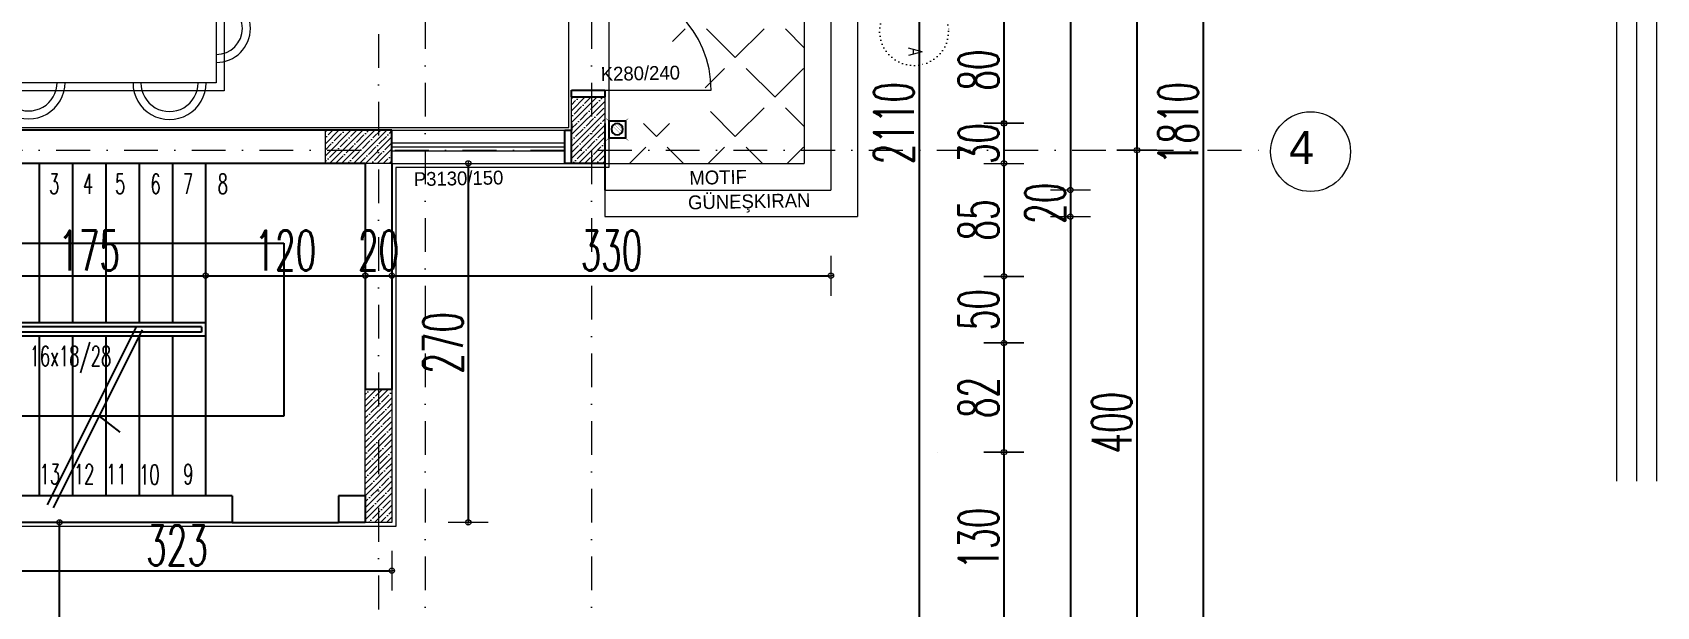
# Model space of a CAD drawing. Header units: millimetres. Extents: x -16104 to 67872, y -88009 to 12107.
# Drawn here: x 27022 to 28243, y -6903 to -6471 of the extents above; entities that cross this region are included whole.
import ezdxf
from ezdxf.enums import TextEntityAlignment as Align

# ---------------------------------------------------------------- set-up
doc = ezdxf.new("R2010")
doc.units = ezdxf.units.MM
doc.linetypes.add('ACAD_ISO07W100', pattern=[3, 0, -3])
doc.linetypes.add('DASHDOTX2', pattern=[50.8, 25.4, -12.7, 0, -12.7])
doc.layers.get('0').update_dxf_attribs({"color": 241})
for name, color, linetype, lineweight in [('AKS', 1, 'ACAD_ISO07W100', 5), ('akslar', 144, 'Continuous', 20), ('balkon', 6, 'Continuous', 5), ('c05', 32, 'Continuous', 13), ('duvar', 123, 'Continuous', 25), ('emsal&kolon', 1, 'Continuous', 5), ('kapı', 3, 'Continuous', 5), ('kolon', 1, 'Continuous', 5), ('merdiven', 4, 'Continuous', 25), ('OLCU', 54, 'Continuous', 13), ('pencere', 5, 'Continuous', 5), ('POZ', 36, 'Continuous', 18), ('SıVA', 40, 'Continuous', 9), ('tefriş', 30, 'Continuous', 5), ('ÖLÇÜ', 252, 'Continuous', 20)]:
    doc.layers.add(name, color=color, linetype=linetype, lineweight=lineweight)
doc.styles.add('DIM', font='Txttw.shx', dxfattribs={"width": 0.6})
doc.styles.add('DIMENSIONS', font='simplex', dxfattribs={"width": 0.8})
doc.styles.add('M2', font='stylu.ttf', dxfattribs={"height": 10})
doc.dimstyles.new('50', dxfattribs={"dimscale": 0, "dimtxt": 30, "dimasz": 1, "dimexe": 0, "dimexo": 2, "dimgap": 4, "dimtad": 1, "dimdec": 0, "dimzin": 0, "dimdsep": 46, "dimtxsty": 'DIM', "dimblk1": 'DOT', "dimblk2": 'DOT', "dimsah": 1, "dimcen": 1.5, "dimdle": 3, "dimse1": 1, "dimse2": 1, "dimclrd": 256, "dimclre": 9, "dimclrt": 256, "dimadec": 0, "dimazin": 0, "dimtfac": 0.24, "dimtdec": 0, "dimtix": 1, "dimtmove": 2, "dimatfit": 3, "dimldrblk": 'DOT', "dimfxl": 0, "dimtolj": 1, "dimtzin": 15, "dimarcsym": 0})
pattern_1 = [(45, (14410.221, -17059.605), (-4.490128, 4.490128), []), (45, (14414.711, -17059.605), (-4.490128, 4.490128), [7.9375, -1.5875, 0, -1.5875])]

# ---------------------------------------------------------------- blocks, each defined once
blk = doc.blocks.new('DOT')
for p, q in [((0, 15), (0, -15)), ((-2, 0), (0, 0)), ((2, 0), (0, 0))]:
    blk.add_line(p, q)
blk.add_circle((0, 0), 2)
blk = doc.blocks.new('*D7398')
at = {"layer": 'Defpoints', "color": 0, "transparency": 16777216}
for p in [(27702.4, -6459.6), (27702.4, -6539.3), (27752.4, -6539.3)]:
    blk.add_point(p, dxfattribs=at)
at = {"layer": 'OLCU', "lineweight": -2, "transparency": 16777216}
blk.add_line((27752.4, -6460.6), (27752.4, -6538.3), dxfattribs=at)
for p, rotation in [((27752.4, -6459.6), 90), ((27752.4, -6539.3), 270)]:
    blk.add_blockref('DOT', p, dxfattribs=dict(at, rotation=rotation))
at = {"layer": 'OLCU', "transparency": 16777216, "insert": (27733.4, -6499.4), "char_height": 30, "attachment_point": 5, "rotation": 90, "style": 'DIM'}
blk.add_mtext('\\A1;80', dxfattribs=at)
blk = doc.blocks.new('*D7399')
at = {"layer": 'Defpoints', "color": 0, "transparency": 16777216}
for p in [(27702.4, -6539.6), (27702.4, -6569.6), (27752.4, -6569.6)]:
    blk.add_point(p, dxfattribs=at)
at = {"layer": 'OLCU', "lineweight": -2, "transparency": 16777216}
for p, q in [((27752.4, -6538.6), (27752.4, -6537.6)), ((27752.4, -6539.6), (27752.4, -6569.6)), ((27752.4, -6570.6), (27752.4, -6571.6))]:
    blk.add_line(p, q, dxfattribs=at)
for p, rotation in [((27752.4, -6539.6), 270), ((27752.4, -6569.6), 90)]:
    blk.add_blockref('DOT', p, dxfattribs=dict(at, rotation=rotation))
at = {"layer": 'OLCU', "transparency": 16777216, "insert": (27733.4, -6554.6), "char_height": 30, "attachment_point": 5, "rotation": 90, "style": 'DIM'}
blk.add_mtext('\\A1;30', dxfattribs=at)
blk = doc.blocks.new('*D7400')
at = {"layer": 'Defpoints', "color": 0, "transparency": 16777216}
for p in [(27702.4, -6569.6), (27702.4, -6654.6), (27752.4, -6654.6)]:
    blk.add_point(p, dxfattribs=at)
at = {"layer": 'OLCU', "lineweight": -2, "transparency": 16777216}
blk.add_line((27752.4, -6570.6), (27752.4, -6653.6), dxfattribs=at)
for p, rotation in [((27752.4, -6569.6), 90), ((27752.4, -6654.6), 270)]:
    blk.add_blockref('DOT', p, dxfattribs=dict(at, rotation=rotation))
at = {"layer": 'OLCU', "transparency": 16777216, "insert": (27733.4, -6612.1), "char_height": 30, "attachment_point": 5, "rotation": 90, "style": 'DIM'}
blk.add_mtext('\\A1;85', dxfattribs=at)
blk = doc.blocks.new('*D7401')
at = {"layer": 'Defpoints', "color": 0, "transparency": 16777216}
for p in [(27702.4, -6654.6), (27702.4, -6704.6), (27752.4, -6704.6)]:
    blk.add_point(p, dxfattribs=at)
at = {"layer": 'OLCU', "lineweight": -2, "transparency": 16777216}
blk.add_line((27752.4, -6655.6), (27752.4, -6703.6), dxfattribs=at)
for p, rotation in [((27752.4, -6654.6), 90), ((27752.4, -6704.6), 270)]:
    blk.add_blockref('DOT', p, dxfattribs=dict(at, rotation=rotation))
at = {"layer": 'OLCU', "transparency": 16777216, "insert": (27733.4, -6679.6), "char_height": 30, "attachment_point": 5, "rotation": 90, "style": 'DIM'}
blk.add_mtext('\\A1;50', dxfattribs=at)
blk = doc.blocks.new('*D7650')
at = {"layer": 'Defpoints', "color": 0, "transparency": 16777216}
for p in [(27702.4, -6704.6), (27702.4, -6786.8), (27752.4, -6786.8)]:
    blk.add_point(p, dxfattribs=at)
at = {"layer": 'OLCU', "lineweight": -2, "transparency": 16777216}
blk.add_line((27752.4, -6705.6), (27752.4, -6785.8), dxfattribs=at)
for p, rotation in [((27752.4, -6704.6), 90), ((27752.4, -6786.8), 270)]:
    blk.add_blockref('DOT', p, dxfattribs=dict(at, rotation=rotation))
at = {"layer": 'OLCU', "transparency": 16777216, "insert": (27733.4, -6745.7), "char_height": 30, "attachment_point": 5, "rotation": 90, "style": 'DIM'}
blk.add_mtext('\\A1;82', dxfattribs=at)
blk = doc.blocks.new('*D7402')
at = {"layer": 'Defpoints', "color": 0, "transparency": 16777216}
for p in [(27702.4, -6786.8), (27702.4, -6916.8), (27752.4, -6916.8)]:
    blk.add_point(p, dxfattribs=at)
at = {"layer": 'OLCU', "lineweight": -2, "transparency": 16777216}
blk.add_line((27752.4, -6787.8), (27752.4, -6915.8), dxfattribs=at)
for p, rotation in [((27752.4, -6786.8), 90), ((27752.4, -6916.8), 270)]:
    blk.add_blockref('DOT', p, dxfattribs=dict(at, rotation=rotation))
at = {"layer": 'OLCU', "transparency": 16777216, "insert": (27733.4, -6851.8), "char_height": 30, "attachment_point": 5, "rotation": 90, "style": 'DIM'}
blk.add_mtext('\\A1;130', dxfattribs=at)
blk = doc.blocks.new('*D7406')
at = {"layer": 'Defpoints', "color": 0, "transparency": 16777216}
for p in [(27767.4, -6609.6), (27802.4, -7354.1), (27802.4, -7354.1)]:
    blk.add_point(p, dxfattribs=at)
at = {"layer": 'OLCU', "lineweight": -2, "transparency": 16777216}
blk.add_line((27802.4, -6610.6), (27802.4, -7353.1), dxfattribs=at)
for p, rotation in [((27802.4, -6609.6), 90), ((27802.4, -7354.1), 270)]:
    blk.add_blockref('DOT', p, dxfattribs=dict(at, rotation=rotation))
at = {"layer": 'OLCU', "transparency": 16777216, "insert": (27783.4, -6981.8), "char_height": 30, "attachment_point": 5, "rotation": 90, "style": 'DIM'}
blk.add_mtext('\\A1;745', dxfattribs=at)
blk = doc.blocks.new('*D7409')
at = {"layer": 'Defpoints', "color": 0, "transparency": 16777216}
for p in [(27867.4, -5634.6), (27902.4, -5634.6), (27867.4, -7444.1)]:
    blk.add_point(p, dxfattribs=at)
at = {"layer": 'OLCU', "lineweight": -2, "transparency": 16777216}
blk.add_line((27902.4, -7443.1), (27902.4, -5635.6), dxfattribs=at)
for p, rotation in [((27902.4, -5634.6), 90), ((27902.4, -7444.1), 270)]:
    blk.add_blockref('DOT', p, dxfattribs=dict(at, rotation=rotation))
at = {"layer": 'OLCU', "transparency": 16777216, "insert": (27883.4, -6539.3), "char_height": 30, "attachment_point": 5, "rotation": 90, "style": 'DIM'}
blk.add_mtext('\\A1;1810', dxfattribs=at)
blk = doc.blocks.new('*D7459')
at = {"layer": 'Defpoints', "color": 0, "transparency": 16777216}
for p in [(27702.4, -6074.9), (27702.4, -6589.6), (27802.4, -6589.6)]:
    blk.add_point(p, dxfattribs=at)
at = {"layer": 'OLCU', "lineweight": -2, "transparency": 16777216}
blk.add_line((27802.4, -6075.9), (27802.4, -6588.6), dxfattribs=at)
for p, rotation in [((27802.4, -6074.9), 90), ((27802.4, -6589.6), 270)]:
    blk.add_blockref('DOT', p, dxfattribs=dict(at, rotation=rotation))
at = {"layer": 'OLCU', "transparency": 16777216, "insert": (27783.4, -6332.2), "char_height": 30, "attachment_point": 5, "rotation": 90, "style": 'DIM'}
blk.add_mtext('\\A1;515', dxfattribs=at)
blk = doc.blocks.new('*D7480')
at = {"layer": 'Defpoints', "color": 0, "transparency": 16777216}
for p in [(27802.4, -6589.6), (27802.4, -6609.6), (27802.4, -6609.6)]:
    blk.add_point(p, dxfattribs=at)
at = {"layer": 'OLCU', "lineweight": -2, "transparency": 16777216}
for p, q in [((27802.4, -6588.6), (27802.4, -6587.6)), ((27802.4, -6589.6), (27802.4, -6609.6)), ((27802.4, -6610.6), (27802.4, -6611.6))]:
    blk.add_line(p, q, dxfattribs=at)
for p, rotation in [((27802.4, -6589.6), 270), ((27802.4, -6609.6), 90)]:
    blk.add_blockref('DOT', p, dxfattribs=dict(at, rotation=rotation))
at = {"layer": 'OLCU', "transparency": 16777216, "insert": (27783.4, -6599.6), "char_height": 30, "attachment_point": 5, "rotation": 90, "style": 'DIM'}
blk.add_mtext('\\A1;20', dxfattribs=at)
blk = doc.blocks.new('rb')
at = {"layer": 'tefriş'}
for points in [[(1548.4, 487.07), (1595.5, 487.07), (1595.5, 394.92), (1548.4, 394.92)], [(1551.4, 484.07), (1592.5, 484.07), (1592.5, 397.92), (1551.4, 397.92)]]:
    blk.add_lwpolyline(points, close=True, dxfattribs=at)
for centre, radius, start, end in [((1571.95, 484.07), 12.83, 0, 180), ((1571.95, 484.07), 9.83, 0, 180), ((1551.4, 466.84), 14.18, 90, 270), ((1551.4, 466.84), 11.18, 90, 270), ((1592.5, 466.49), 13.72, 270, 90), ((1592.5, 466.49), 10.72, 270, 90), ((1551.4, 415.62), 14.18, 90, 270), ((1592.29, 413.54), 13.72, 270, 90), ((1551.4, 415.62), 11.18, 90, 270), ((1592.29, 413.54), 10.72, 270, 90), ((1571.95, 397.92), 13.83, 180, 0), ((1571.95, 397.92), 10.83, 180, 0)]:
    blk.add_arc(centre, radius, start, end, dxfattribs=at)
blk = doc.blocks.new('*D7503')
at = {"layer": 'Defpoints', "color": 0, "transparency": 16777216}
for p in [(27852.4, -6259.6), (27852.4, -6559.6), (27852.4, -6559.6)]:
    blk.add_point(p, dxfattribs=at)
at = {"layer": 'OLCU', "lineweight": -2, "transparency": 16777216}
blk.add_line((27852.4, -6260.6), (27852.4, -6558.6), dxfattribs=at)
for p, rotation in [((27852.4, -6259.6), 90), ((27852.4, -6559.6), 270)]:
    blk.add_blockref('DOT', p, dxfattribs=dict(at, rotation=rotation))
at = {"layer": 'OLCU', "transparency": 16777216, "insert": (27833.4, -6409.6), "char_height": 30, "attachment_point": 5, "rotation": 90, "style": 'DIM'}
blk.add_mtext('\\A1;300', dxfattribs=at)
blk = doc.blocks.new('*D7504')
at = {"layer": 'Defpoints', "color": 0, "transparency": 16777216}
for p in [(27852.4, -6559.6), (27852.4, -6969.6), (27852.4, -6969.6)]:
    blk.add_point(p, dxfattribs=at)
at = {"layer": 'OLCU', "lineweight": -2, "transparency": 16777216}
blk.add_line((27852.4, -6560.6), (27852.4, -6968.6), dxfattribs=at)
for p, rotation in [((27852.4, -6559.6), 90), ((27852.4, -6969.6), 270)]:
    blk.add_blockref('DOT', p, dxfattribs=dict(at, rotation=rotation))
at = {"layer": 'OLCU', "transparency": 16777216, "insert": (27833.4, -6764.6), "char_height": 30, "attachment_point": 5, "rotation": 90, "style": 'DIM'}
blk.add_mtext('\\A1;400', dxfattribs=at)
blk = doc.blocks.new('*D7520')
at = {"layer": 'Defpoints', "color": 0, "transparency": 16777216}
for p in [(27688.7, -5484.6), (27688.7, -7594.1), (27688.7, -7594.1)]:
    blk.add_point(p, dxfattribs=at)
at = {"layer": 'OLCU', "lineweight": -2, "transparency": 16777216}
blk.add_line((27688.7, -5485.6), (27688.7, -7593.1), dxfattribs=at)
for p, rotation in [((27688.7, -5484.6), 90), ((27688.7, -7594.1), 270)]:
    blk.add_blockref('DOT', p, dxfattribs=dict(at, rotation=rotation))
at = {"layer": 'OLCU', "transparency": 16777216, "insert": (27669.7, -6539.3), "char_height": 30, "attachment_point": 5, "rotation": 90, "style": 'DIM'}
blk.add_mtext('\\A1;2110', dxfattribs=at)
blk = doc.blocks.new('*D7555')
at = {"layer": 'Defpoints', "color": 0, "transparency": 16777216}
for p in [(26977.4, -6654.1), (27152.4, -6654.1), (27152.4, -6654.1)]:
    blk.add_point(p, dxfattribs=at)
at = {"layer": 'OLCU', "lineweight": -2, "transparency": 16777216}
blk.add_line((26978.4, -6654.1), (27151.4, -6654.1), dxfattribs=at)
at = {"layer": 'OLCU', "lineweight": -2, "transparency": 16777216, "rotation": 180}
blk.add_blockref('DOT', (26977.4, -6654.1), dxfattribs=at)
at = {"layer": 'OLCU', "lineweight": -2, "transparency": 16777216}
blk.add_blockref('DOT', (27152.4, -6654.1), dxfattribs=at)
at = {"layer": 'OLCU', "transparency": 16777216, "insert": (27064.9, -6635.1), "char_height": 30, "attachment_point": 5, "style": 'DIM'}
blk.add_mtext('\\A1;175', dxfattribs=at)
blk = doc.blocks.new('*D7556')
at = {"layer": 'Defpoints', "color": 0, "transparency": 16777216}
for p in [(27152.4, -6654.1), (27272.4, -6654.1), (27272.4, -6654.1)]:
    blk.add_point(p, dxfattribs=at)
at = {"layer": 'OLCU', "lineweight": -2, "transparency": 16777216}
blk.add_line((27153.4, -6654.1), (27271.4, -6654.1), dxfattribs=at)
at = {"layer": 'OLCU', "lineweight": -2, "transparency": 16777216, "rotation": 180}
blk.add_blockref('DOT', (27152.4, -6654.1), dxfattribs=at)
at = {"layer": 'OLCU', "lineweight": -2, "transparency": 16777216}
blk.add_blockref('DOT', (27272.4, -6654.1), dxfattribs=at)
at = {"layer": 'OLCU', "transparency": 16777216, "insert": (27212.4, -6635.1), "char_height": 30, "attachment_point": 5, "style": 'DIM'}
blk.add_mtext('\\A1;120', dxfattribs=at)
blk = doc.blocks.new('*D7557')
at = {"layer": 'Defpoints', "color": 0, "transparency": 16777216}
for p in [(27272.4, -6654.1), (27292.4, -6654.1), (27292.4, -6654.1)]:
    blk.add_point(p, dxfattribs=at)
at = {"layer": 'OLCU', "lineweight": -2, "transparency": 16777216}
for p, q in [((27271.4, -6654.1), (27270.4, -6654.1)), ((27272.4, -6654.1), (27292.4, -6654.1)), ((27293.4, -6654.1), (27294.4, -6654.1))]:
    blk.add_line(p, q, dxfattribs=at)
blk.add_blockref('DOT', (27272.4, -6654.1), dxfattribs=at)
at = {"layer": 'OLCU', "lineweight": -2, "transparency": 16777216, "rotation": 180}
blk.add_blockref('DOT', (27292.4, -6654.1), dxfattribs=at)
at = {"layer": 'OLCU', "transparency": 16777216, "insert": (27282.4, -6635.1), "char_height": 30, "attachment_point": 5, "style": 'DIM'}
blk.add_mtext('\\A1;20', dxfattribs=at)
blk = doc.blocks.new('A$C412C2498')
at = {"color": 5, "const_width": 0.6}
for points in [[(3.6, 24.3), (0.2, 27)], [(23.8, 24.3), (27.3, 27)], [(3.6, 3), (0.2, 0.2)], [(23.8, 3), (27.3, 0.2)]]:
    blk.add_lwpolyline(points, dxfattribs=at)
at = {"color": 5}
blk.add_lwpolyline([(23.8, 24.3), (3.6, 24.3), (3.6, 3), (23.8, 3)], close=True, dxfattribs=at)
at = {"const_width": 0.1}
for points in [[(6.7, 12.2), (14.6, 20.2)], [(6.8, 14.5), (12.4, 20.1)], [(7.1, 10.4), (16.4, 19.7)], [(7.9, 9.1), (17.8, 19)], [(8.8, 8), (18.9, 18.1)], [(10, 7.1), (19.8, 16.9)], [(11.3, 6.4), (20.4, 15.6)], [(13, 6), (20.8, 13.8)], [(14.8, 6.1), (20.8, 12.1)], [(17.4, 7), (19.8, 9.4)]]:
    blk.add_lwpolyline(points, dxfattribs=at)
blk.add_circle((13.7, 13.1), 7.12)
blk = doc.blocks.new('A$C5E2C1EC0')
at = {"xscale": 0.6105719971092185, "yscale": 0.6105719971092185, "zscale": 0.6105719971092185}
blk.add_blockref('A$C412C2498', (0, 0), dxfattribs=at)
blk = doc.blocks.new('*D7250')
at = {"layer": 'Defpoints', "color": 0, "transparency": 16777216}
for p in [(27292.4, -6654.1), (27622.4, -6654.1), (27622.4, -6654.1)]:
    blk.add_point(p, dxfattribs=at)
at = {"layer": 'OLCU', "lineweight": -2, "transparency": 16777216}
blk.add_line((27293.4, -6654.1), (27621.4, -6654.1), dxfattribs=at)
at = {"layer": 'OLCU', "lineweight": -2, "transparency": 16777216, "rotation": 180}
blk.add_blockref('DOT', (27292.4, -6654.1), dxfattribs=at)
at = {"layer": 'OLCU', "lineweight": -2, "transparency": 16777216}
blk.add_blockref('DOT', (27622.4, -6654.1), dxfattribs=at)
at = {"layer": 'OLCU', "transparency": 16777216, "insert": (27457.4, -6635.1), "char_height": 30, "attachment_point": 5, "style": 'DIM'}
blk.add_mtext('\\A1;330', dxfattribs=at)
blk = doc.blocks.new('*D7563')
at = {"layer": 'Defpoints', "color": 0, "transparency": 16777216}
for p in [(26969.4, -6839.6), (27292.4, -6839.6), (27292.4, -6875.9)]:
    blk.add_point(p, dxfattribs=at)
at = {"layer": 'OLCU', "lineweight": -2, "transparency": 16777216}
blk.add_line((26970.4, -6875.9), (27291.4, -6875.9), dxfattribs=at)
at = {"layer": 'OLCU', "lineweight": -2, "transparency": 16777216, "rotation": 180}
blk.add_blockref('DOT', (26969.4, -6875.9), dxfattribs=at)
at = {"layer": 'OLCU', "lineweight": -2, "transparency": 16777216}
blk.add_blockref('DOT', (27292.4, -6875.9), dxfattribs=at)
at = {"layer": 'OLCU', "transparency": 16777216, "insert": (27130.9, -6856.9), "char_height": 30, "attachment_point": 5, "style": 'DIM'}
blk.add_mtext('\\A1;323', dxfattribs=at)
blk = doc.blocks.new('*D7254')
at = {"layer": 'Defpoints', "color": 0, "transparency": 16777216}
for p in [(27317.4, -6569.6), (27292.4, -6839.6), (27349.8, -6839.6)]:
    blk.add_point(p, dxfattribs=at)
at = {"layer": 'OLCU', "lineweight": -2, "transparency": 16777216}
blk.add_line((27349.8, -6570.6), (27349.8, -6838.6), dxfattribs=at)
for p, rotation in [((27349.8, -6569.6), 90), ((27349.8, -6839.6), 270)]:
    blk.add_blockref('DOT', p, dxfattribs=dict(at, rotation=rotation))
at = {"layer": 'OLCU', "transparency": 16777216, "insert": (27330.8, -6704.6), "char_height": 30, "attachment_point": 5, "rotation": 90, "style": 'DIM'}
blk.add_mtext('\\A1;270', dxfattribs=at)
blk = doc.blocks.new('*D7565')
at = {"layer": 'Defpoints', "color": 0, "transparency": 16777216}
for p in [(26969.4, -6839.6), (27042.6, -6839.6), (26969.4, -7594.1)]:
    blk.add_point(p, dxfattribs=at)
at = {"layer": 'OLCU', "lineweight": -2, "transparency": 16777216}
blk.add_line((27042.6, -7593.1), (27042.6, -6840.6), dxfattribs=at)
for p, rotation in [((27042.6, -6839.6), 90), ((27042.6, -7594.1), 270)]:
    blk.add_blockref('DOT', p, dxfattribs=dict(at, rotation=rotation))
at = {"layer": 'OLCU', "transparency": 16777216, "insert": (27023.6, -7216.8), "char_height": 30, "attachment_point": 5, "rotation": 90, "style": 'DIM'}
blk.add_mtext('\\A1;755', dxfattribs=at)

msp = doc.modelspace()

# ---------------------------------------------------------------- hatches: boundary and pattern name
at = {"layer": 'kolon'}
h = msp.add_hatch(dxfattribs=at)
h.set_pattern_fill('ANSI35,_O', color=256)
h.set_pattern_definition(pattern_1)
h.paths.add_polyline_path([(27442.4, -6519.6), (27427.4, -6519.6), (27427.4, -6559.6), (27442.4, -6559.6)])
h.paths.add_polyline_path([(27452.4, -6519.6), (27442.4, -6519.6), (27442.4, -6559.6), (27452.4, -6559.6)])
h.paths.add_polyline_path([(27442.4, -6559.6), (27442.4, -6569.6), (27452.4, -6569.6), (27452.4, -6559.6)])
h.paths.add_polyline_path([(27427.4, -6559.6), (27427.4, -6569.6), (27442.4, -6569.6), (27442.4, -6559.6)])
h = msp.add_hatch(dxfattribs=at)
h.set_pattern_fill('ANSI35,_O', color=256)
h.set_pattern_definition([(45, (18012.7763, -17059.605), (-4.490128, 4.490128), []), (45, (18017.2665, -17059.605), (-4.490128, 4.490128), [7.9375, -1.5875, 0, -1.5875])])
h.paths.add_polyline_path([(27242.4, -6544.6), (27242.4, -6559.6), (27282.4, -6559.6), (27282.4, -6544.6)])
h.paths.add_polyline_path([(27242.4, -6559.6), (27242.4, -6569.6), (27282.4, -6569.6), (27282.4, -6559.6)])
h.paths.add_polyline_path([(27282.4, -6559.6), (27282.4, -6569.6), (27292.4, -6569.6), (27292.4, -6559.6)])
h.paths.add_polyline_path([(27282.4, -6544.6), (27282.4, -6559.6), (27292.4, -6559.6), (27292.4, -6544.6)])
h = msp.add_hatch(dxfattribs=at)
h.set_pattern_fill('ANSI35,_O', color=256)
h.set_pattern_definition(pattern_1)
h.paths.add_polyline_path([(27292.4, -6739.6), (27272.4, -6739.6), (27272.4, -6839.6), (27292.4, -6839.6)])
at = {"layer": 'ÖLÇÜ'}
h = msp.add_hatch(dxfattribs=at)
h.set_pattern_fill('ANGLE,_O', color=256, scale=6, angle=45)
h.set_pattern_definition([(45, (10806.83, 0), (-29.63485, 29.63485), [30.48, -11.43]), (135, (10806.83, 0), (-29.63485, -29.63485), [30.48, -11.43])])
h.paths.add_polyline_path([(27602.4, -6074.9), (27537.4, -6074.9, -0.079624), (27533.4, -6099.9), (27602.4, -6099.9)])
h.paths.add_polyline_path([(27602.4, -6099.9), (27533.4, -6099.9, -0.323907), (27457.4, -6154.9), (27457.4, -6099.9), (27452.4, -6099.9), (27452.4, -6279.6), (27602.4, -6279.6)])
h.paths.add_polyline_path([(27602.4, -6279.6), (27452.4, -6279.6), (27452.4, -6294.6), (27452.4, -6424.6), (27452.4, -6459.6, -0.131404), (27492.3, -6470.2), (27602.4, -6470.2)])
h.paths.add_polyline_path([(27602.4, -6470.2), (27492.3, -6470.2, -0.268211), (27532.4, -6539.6), (27452.4, -6539.6), (27452.4, -6559.6), (27602.4, -6559.6)])
h.paths.add_polyline_path([(27602.4, -6559.6), (27452.4, -6559.6), (27452.4, -6569.6), (27602.4, -6569.6)])
h.paths.add_polyline_path([(27474.1, -6405.9), (27474.3, -6315.4), (27456.6, -6315.3), (27456.3, -6405.8)], flags=24)
h.paths.add_polyline_path([(27485.5, -6312.8), (27573.4, -6312.8), (27573.4, -6342.6), (27485.5, -6342.6)], flags=24)
h.paths.add_polyline_path([(27485.7, -6280.9), (27589.8, -6280.9), (27589.8, -6307.8), (27485.7, -6307.8)], flags=24)

# ---------------------------------------------------------------- linework, layer by layer
for p, q in [((27427.4, -6519.6), (27427.4, -6514.6)), ((27452.4, -6514.6), (27452.4, -6519.6)), ((27427.4, -6569.6), (27427.4, -6544.6)), ((27272.4, -6819.6), (27272.4, -6839.6)), ((27172.4, -6839.6), (27252.4, -6839.6))]:
    msp.add_line(p, q)
at = {"layer": 'AKS', "color": 1, "linetype": 'ACAD_ISO07W100'}
msp.add_circle((27684.9, -6470), 25.9, dxfattribs=at)
at = {"layer": 'AKS', "linetype": 'ByBlock'}
msp.add_circle((27982.9, -6560.7), 30, dxfattribs=at)
at = {"layer": 'akslar', "linetype": 'DASHDOTX2'}
for p, q in [((27317.4, -5134.6), (27317.4, -7944.1)), ((27442.4, -5134.6), (27442.4, -7944.1)), ((27282.4, -5149), (27282.4, -7958.5)), ((24902.4, -6559.6), (27952.4, -6559.6))]:
    msp.add_line(p, q, dxfattribs=at)
at = {"layer": 'balkon'}
for p, q in [((27602.4, -6074.9), (27602.4, -6569.6)), ((27622.4, -6074.9), (27622.4, -6589.6)), ((27642.4, -6074.9), (27642.4, -6609.6)), ((27452.4, -6569.6), (27602.4, -6569.6)), ((27452.4, -6589.6), (27622.4, -6589.6)), ((27452.4, -6589.6), (27452.4, -6609.6)), ((27452.4, -6609.6), (27642.4, -6609.6))]:
    msp.add_line(p, q, dxfattribs=at)
at = {"layer": 'c05'}
for points in [[(28242.9, -8120), (28242.9, -8330.3), (24712.7, -8330.3), (24712.7, -4952.5), (28242.9, -4952.5), (28242.9, -6808.6)], [(28227.9, -8120), (28227.9, -8315.3), (24727.7, -8315.3), (24727.7, -4967.5), (28227.9, -4967.5), (28227.9, -6808.6)], [(28212.9, -8120), (28212.9, -8300.3), (24742.7, -8300.3), (24742.7, -4982.5), (28212.9, -4982.5), (28212.9, -6808.6)]]:
    msp.add_lwpolyline(points, dxfattribs=at)
at = {"layer": 'duvar'}
for p, q in [((27427.4, -6514.6), (27452.4, -6514.6)), ((27427.4, -6519.6), (27452.4, -6519.6)), ((27427.4, -6539.6), (27427.4, -6544.6)), ((27452.4, -6539.6), (27452.4, -6569.6)), ((27292.4, -6544.6), (26827.4, -6544.6)), ((27292.4, -6569.6), (27292.4, -6544.6)), ((27422.4, -6544.6), (27427.4, -6544.6)), ((27422.4, -6569.6), (27422.4, -6544.6)), ((27272.4, -6569.6), (26844.4, -6569.6)), ((27272.4, -6569.6), (27272.4, -6739.6)), ((27292.4, -6569.6), (27292.4, -6739.6)), ((27427.4, -6569.6), (27422.4, -6569.6)), ((27452.4, -6569.6), (27427.4, -6569.6)), ((27452.4, -6569.6), (27452.4, -6589.6)), ((26977.4, -6629.6), (27211.1, -6629.6)), ((27211.1, -6629.6), (27211.1, -6759.6)), ((27100.2, -6692.5), (27033.4, -6826.5)), ((27104.7, -6694.8), (27037.8, -6828.7)), ((27152.4, -6689.6), (27152.4, -6699.6)), ((27292.4, -6739.6), (27272.4, -6739.6)), ((27211.1, -6759.6), (26977.4, -6759.6)), ((27072.4, -6759.6), (27088, -6771.8)), ((27172.4, -6819.6), (26857.4, -6819.6)), ((27172.4, -6819.6), (27172.4, -6839.6)), ((27272.4, -6819.6), (27252.4, -6819.6)), ((27252.4, -6819.6), (27252.4, -6839.6)), ((27172.4, -6839.6), (26969.4, -6839.6)), ((27172.4, -6839.6), (26969.4, -6839.6)), ((27272.4, -6839.6), (27252.4, -6839.6)), ((27272.4, -6839.6), (27252.4, -6839.6))]:
    msp.add_line(p, q, dxfattribs=at)
at = {"layer": 'emsal&kolon'}
for points in [[(27452.4, -6569.6), (27427.4, -6569.6), (27427.4, -6519.6), (27452.4, -6519.6), (27452.4, -6569.6)], [(27242.4, -6569.6), (27242.4, -6544.6), (27292.4, -6544.6), (27292.4, -6569.6), (27242.4, -6569.6)], [(27272.4, -6739.6), (27292.4, -6739.6), (27292.4, -6839.6), (27272.4, -6839.6), (27272.4, -6739.6)]]:
    msp.add_lwpolyline(points, dxfattribs=at)
at = {"layer": 'kapı'}
msp.add_line((27452.4, -6514.6), (27532.4, -6514.6), dxfattribs=at)
msp.add_arc((27452.4, -6514.6), 80, 0, 90, dxfattribs=at)
at = {"layer": 'merdiven'}
for p, q in [((27027.4, -6569.6), (27027.4, -6689.6)), ((27052.4, -6569.6), (27052.4, -6689.6)), ((27077.4, -6569.6), (27077.4, -6689.6)), ((27102.4, -6569.6), (27102.4, -6689.6)), ((27127.4, -6569.6), (27127.4, -6689.6)), ((27152.4, -6569.6), (27152.4, -6689.6)), ((27152.4, -6689.6), (26977.4, -6689.6)), ((27152.4, -6699.6), (26977.4, -6699.6)), ((27149.4, -6692.6), (26980.4, -6692.6)), ((27149.4, -6696.6), (26980.4, -6696.6)), ((27027.4, -6699.6), (27027.4, -6819.6)), ((27052.4, -6699.6), (27052.4, -6819.6)), ((27077.4, -6699.6), (27077.4, -6819.6)), ((27102.4, -6699.6), (27102.4, -6819.6)), ((27127.4, -6699.6), (27127.4, -6819.6)), ((27149.4, -6692.6), (27149.4, -6696.6)), ((27152.4, -6699.6), (27152.4, -6819.6))]:
    msp.add_line(p, q, dxfattribs=at)
at = {"layer": 'OLCU'}
msp.add_line((27702.4, -6786.8), (27702.4, -6786.8), dxfattribs=at)
at = {"layer": 'pencere'}
for p, q in [((27292.4, -6544.6), (27422.4, -6544.6)), ((27292.4, -6554.1), (27422.4, -6554.1)), ((27292.4, -6557.1), (27422.4, -6557.1)), ((27292.4, -6560.1), (27422.4, -6560.1)), ((27292.4, -6569.6), (27422.4, -6569.6))]:
    msp.add_line(p, q, dxfattribs=at)
at = {"layer": 'SıVA'}
for points in [[(26992.4, -6842.6), (26992.4, -7357.1), (26857.4, -7357.1), (26857.4, -7617.1), (26075.4, -7617.1), (26075.4, -7447.1), (25855.4, -7447.1), (25855.4, -6592.6), (25393.4, -6592.6), (25393.4, -6077.9), (25223.4, -6077.9), (25223.4, -5625.6), (25513.4, -5625.6), (25513.4, -5455.6), (27335.4, -5455.6), (27335.4, -5625.6), (27625.4, -5625.6), (27625.4, -6077.9), (27455.4, -6077.9), (27455.4, -6572.6), (27295.4, -6572.6), (27295.4, -6842.6)], [(26829.4, -6247.6), (26829.2, -6301.6), (26824.4, -6301.6), (26824.4, -6517.6), (26829.4, -6517.6), (26829.4, -6542.6), (27425.4, -6542.6), (27425.4, -6459.6), (27425.4, -6076.9), (27400.4, -6076.9), (27400.4, -6061.9), (26917.4, -6061.9), (26824.4, -6061.9), (26824.4, -6207.6), (26824.4, -6207.6), (26824.1, -6247.6)]]:
    msp.add_lwpolyline(points, close=True, dxfattribs=at)

# ---------------------------------------------------------------- block references
at = {"ltscale": 50, "xscale": -1, "rotation": 180}
msp.add_blockref('A$C5E2C1EC0', (27453.4, -6535.8), dxfattribs=at)
at = {"layer": 'pencere', "xscale": 2, "yscale": 2, "zscale": 2, "rotation": 270}
msp.add_blockref('rb', (26192.3, -3324.1), dxfattribs=at)

# ---------------------------------------------------------------- texts
at = {"layer": 'AKS', "color": 1, "style": 'DIMENSIONS', "width": 0.8}
msp.add_text('A', height=10.4, rotation=269.5779, dxfattribs=at).set_placement((27685.9, -6485.7), align=Align.MIDDLE)
at = {"layer": 'AKS', "insert": (27966.8, -6545.1), "char_height": 25, "width": 35.659, "attachment_point": 1}
msp.add_mtext('4', dxfattribs=at)
at = {"layer": 'OLCU', "char_height": 15, "attachment_point": 5, "style": 'DIM'}
for s, insert in [('\\A1;3', (27038.6, -6585)), ('\\A1;4', (27064.1, -6585)), ('\\A1;5', (27088.2, -6585)), ('\\A1;6', (27114.8, -6585)), ('\\A1;7', (27139.2, -6585)), ('\\A1;8', (27165.3, -6585)), ('\\A1;16x18/28', (27050.8, -6717)), ('\\A1;13', (27035.3, -6803.3)), ('\\A1;12', (27061.1, -6803.3)), ('\\A1;11', (27085.4, -6803.3)), ('\\A1;10', (27110.2, -6803.7)), ('\\A1;9', (27139.4, -6803.3))]:
    msp.add_mtext(s, dxfattribs=dict(at, insert=insert))
at = {"layer": 'POZ', "style": 'M2', "flags": 4}
for tag, p in [('K280/240', (27449.5, -6507.6)), ('P3130/150', (27309, -6586.7)), ('MOTIF', (27516.1, -6585.7)), ('GÜNEŞKIRAN', (27515.1, -6604.2))]:
    msp.add_attdef(tag, p, 'K1 80/210', height=10.4, rotation=1.1392, dxfattribs=at)

# ---------------------------------------------------------------- dimensions: what is measured, and where the dimension line sits
at = {"layer": 'OLCU'}
for base, p1, p2, text, picture, middle in [((27688.7, -7594.1), (27688.7, -5484.6), (27688.7, -7594.1), '2110', '*D7520', (27669.7, -6539.3)), ((27902.4, -5634.6), (27867.4, -7444.1), (27867.4, -5634.6), '1810', '*D7409', (27883.4, -6539.3)), ((27852.4, -6559.6), (27852.4, -6259.6), (27852.4, -6559.6), '300', '*D7503', (27833.4, -6409.6)), ((27852.4, -6969.6), (27852.4, -6559.6), (27852.4, -6969.6), '400', '*D7504', (27833.4, -6764.6))]:
    dim = msp.add_linear_dim(base=base, p1=p1, p2=p2, angle=90, text=text, dimstyle='50', override={"dimscale": 1}, dxfattribs=at)
    dim.commit()
    dim.dimension.update_dxf_attribs({"geometry": picture, "text_midpoint": middle})
for base, p1, p2, picture, middle in [((27802.4, -6589.6), (27702.4, -6074.9), (27702.4, -6589.6), '*D7459', (27783.4, -6332.2)), ((27752.4, -6539.3), (27702.4, -6459.6), (27702.4, -6539.3), '*D7398', (27733.4, -6499.4)), ((27752.4, -6569.6), (27702.4, -6539.6), (27702.4, -6569.6), '*D7399', (27733.4, -6554.6)), ((27349.8, -6839.6), (27317.4, -6569.6), (27292.4, -6839.6), '*D7254', (27330.8, -6704.6)), ((27752.4, -6654.6), (27702.4, -6569.6), (27702.4, -6654.6), '*D7400', (27733.4, -6612.1)), ((27802.4, -6609.6), (27802.4, -6589.6), (27802.4, -6609.6), '*D7480', (27783.4, -6599.6)), ((27802.3722398, -7354.0601116), (27767.3722398, -6609.5601116), (27802.3722398, -7354.0601116), '*D7406', (27783.3722398, -6981.8101116)), ((27752.4, -6704.6), (27702.4, -6654.6), (27702.4, -6704.6), '*D7401', (27733.4, -6679.6)), ((27752.4, -6786.8), (27702.4, -6704.6), (27702.4, -6786.8), '*D7650', (27733.4, -6745.7)), ((27752.4, -6916.8), (27702.4, -6786.8), (27702.4, -6916.8), '*D7402', (27733.4, -6851.8)), ((27042.6483483, -6839.5601116), (26969.3722398, -7594.0601116), (26969.3722398, -6839.5601116), '*D7565', (27023.6483483, -7216.8101116))]:
    dim = msp.add_linear_dim(base=base, p1=p1, p2=p2, angle=90, dimstyle='50', override={"dimscale": 1}, dxfattribs=at)
    dim.commit()
    dim.dimension.update_dxf_attribs({"geometry": picture, "text_midpoint": middle})
for base, p1, p2, picture, middle in [((27152.4, -6654.1), (26977.4, -6654.1), (27152.4, -6654.1), '*D7555', (27064.9, -6635.1)), ((27272.4, -6654.1), (27152.4, -6654.1), (27272.4, -6654.1), '*D7556', (27212.4, -6635.1)), ((27292.4, -6654.1), (27272.4, -6654.1), (27292.4, -6654.1), '*D7557', (27282.4, -6635.1)), ((27622.4, -6654.1), (27292.4, -6654.1), (27622.4, -6654.1), '*D7250', (27457.4, -6635.1)), ((27292.4, -6875.9), (26969.4, -6839.6), (27292.4, -6839.6), '*D7563', (27130.9, -6856.9))]:
    dim = msp.add_linear_dim(base=base, p1=p1, p2=p2, dimstyle='50', override={"dimscale": 1}, dxfattribs=at)
    dim.commit()
    dim.dimension.update_dxf_attribs({"geometry": picture, "text_midpoint": middle})

doc.saveas('drawing.dxf')
